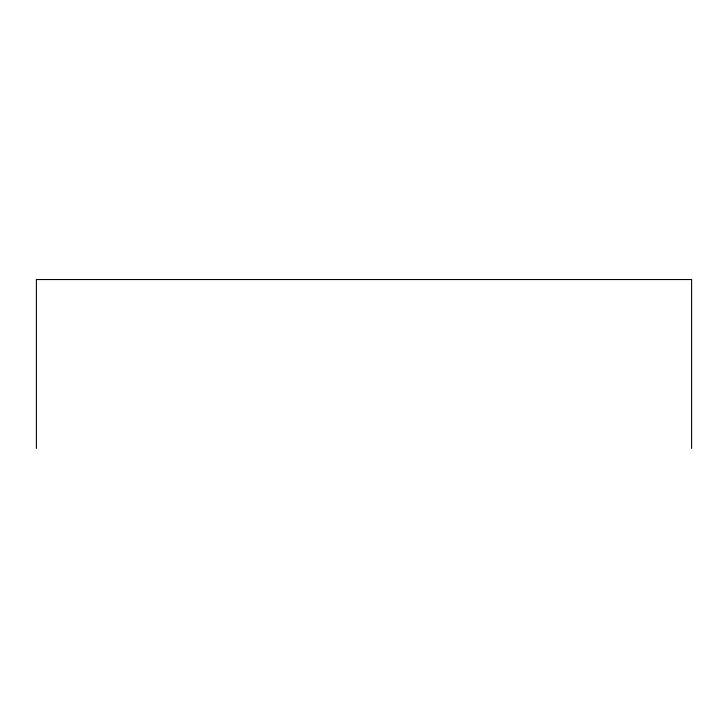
<?xml version="1.0" encoding="UTF-8"?>
<svg xmlns="http://www.w3.org/2000/svg" width="728" height="728" viewBox="0 0 728 728"><rect width="100%" height="100%" fill="white"/><g stroke="black" fill="none" stroke-linecap="round" stroke-linejoin="round"><path stroke-width="1.09" d="M691.6 448.466L691.6 279.534L36.4 279.534L36.4 448.466"/></g></svg>
